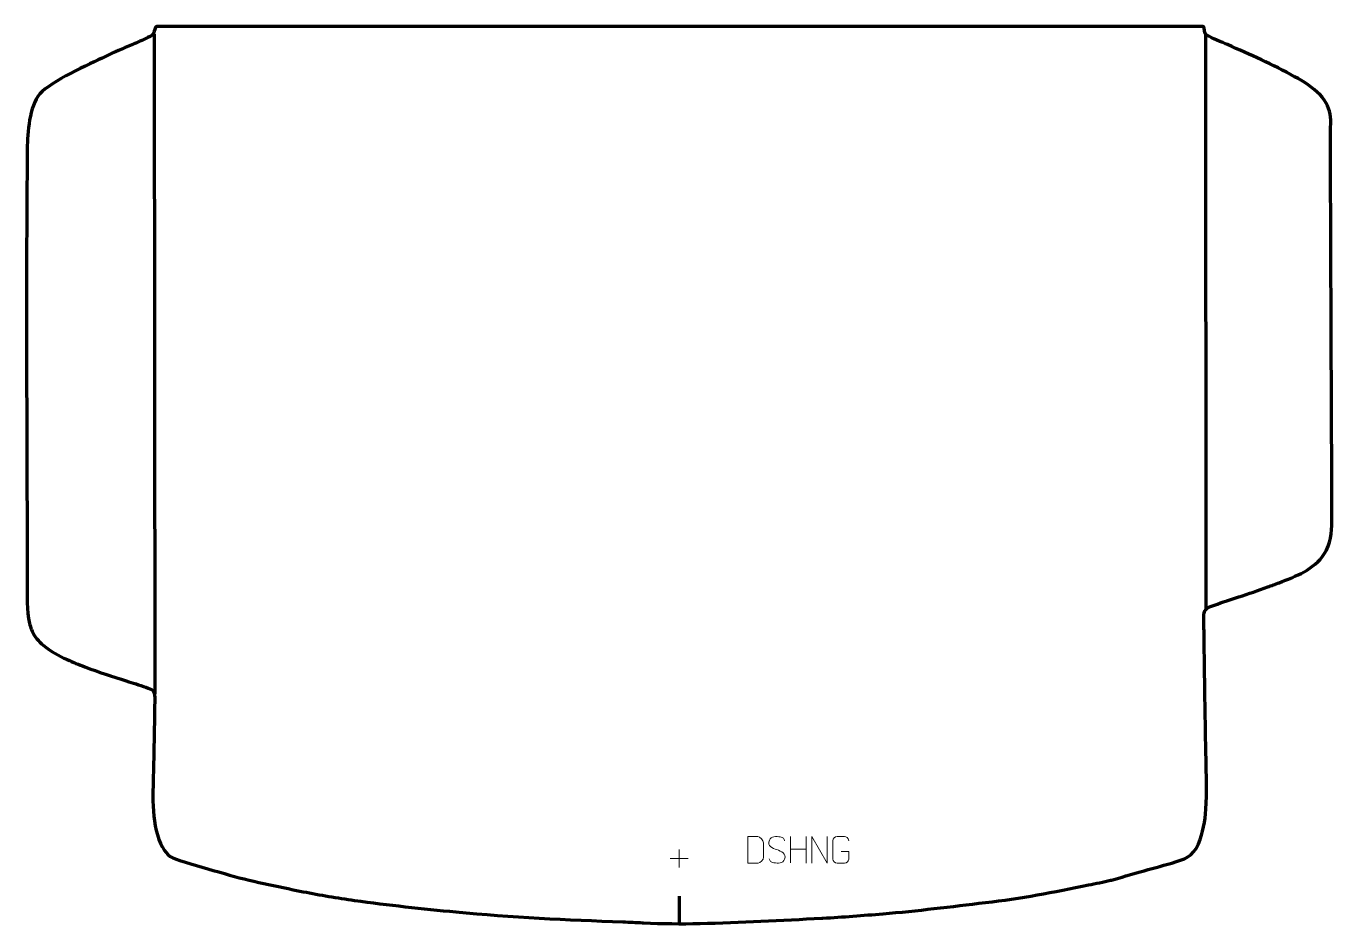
# Model space of a CAD drawing. Header units: millimetres. Extents: x 952 to 2181, y -22 to 823.
import ezdxf

# ---------------------------------------------------------------- set-up
doc = ezdxf.new("R2010")
doc.units = ezdxf.units.MM
doc.header["$MEASUREMENT"] = 0
doc.layers.add('layer 2', color=7, linetype='Continuous')
doc.layers.add('layer 3', color=7, linetype='Continuous')

msp = doc.modelspace()

# ---------------------------------------------------------------- linework, layer by layer
at = {"layer": 'layer 2', "color": 142, "lineweight": 158}
for points in [[(1072.1821, 815.6142), (1072.1821, 815.6142), (1072.7975, 194.3397), (1072.7975, 194.3397)], [(2062.0912, 815.6142), (2062.0912, 815.6142), (2062.6275, 274.0487), (2062.6275, 274.0487)], [(1566.5742, 3.7908), (1566.5742, 3.7908), (1566.6, -22.1767), (1566.6, -22.1767)]]:
    msp.add_open_spline(points, degree=3, dxfattribs=at)
at = {"layer": 'layer 2', "color": 142, "lineweight": 9}
for points, knots in [([(1631.2049, 34.9793), (1633.5411, 34.9797), (1638.5004, 34.9557), (1640.8362, 34.9553), (1640.8362, 34.9553), (1642.7647, 34.8498), (1646.0894, 38.3979), (1646.0781, 40.4189), (1646.0781, 40.4189), (1646.0778, 46.1996), (1646.0778, 48.3733), (1646.0781, 54.1532), (1646.0781, 54.1532), (1646.0739, 56.2953), (1642.6932, 59.9622), (1640.5368, 59.9486), (1640.5368, 59.9486), (1638.2069, 59.9486), (1633.4738, 59.9486), (1631.1434, 59.9486), (1631.1434, 59.9486), (1631.1438, 54.1911), (1631.2053, 40.7372), (1631.2049, 34.9793)], [0, 0, 0, 0, 0.142857143, 0.142857143, 0.142857143, 0.142857143, 0.285714286, 0.285714286, 0.285714286, 0.285714286, 0.428571429, 0.428571429, 0.428571429, 0.428571429, 0.571428571, 0.571428571, 0.571428571, 0.571428571, 0.714285714, 0.714285714, 0.714285714, 0.714285714, 1, 1, 1, 1]), ([(1658.6532, 47.6251), (1654.3971, 49.0981), (1649.4799, 50.8973), (1651.4887, 56.4278), (1651.4887, 56.4278), (1652.995, 60.5753), (1658.2182, 60.186), (1661.8284, 59.5838), (1661.8284, 59.5838), (1664.6943, 59.1058), (1665.5606, 57.8903), (1665.8718, 55.8024)], [0, 0, 0, 0, 0.25, 0.25, 0.25, 0.25, 0.5, 0.5, 0.5, 0.5, 1, 1, 1, 1]), ([(1691.3804, 34.9511), (1691.3804, 34.9511), (1691.3804, 59.9506), (1691.3804, 59.9506), (1691.3804, 59.9506), (1691.3804, 59.9506), (1706.0622, 34.9511), (1706.0622, 34.9511), (1706.0622, 34.9511), (1706.0622, 34.9511), (1706.0622, 59.9506), (1706.0622, 59.9506)], [0, 0, 0, 0, 0.25, 0.25, 0.25, 0.25, 0.5, 0.5, 0.5, 0.5, 1, 1, 1, 1]), ([(1719.0135, 45.9571), (1719.0135, 45.9571), (1726.1948, 45.9571), (1726.1948, 45.9571), (1726.1948, 45.9571), (1726.1948, 45.9571), (1726.1948, 38.7758), (1726.1948, 38.7758), (1726.1948, 38.7758), (1726.0548, 36.4481), (1724.3745, 34.9658), (1722.2228, 34.955), (1722.2228, 34.955), (1719.8867, 34.9554), (1717.5504, 34.9554), (1715.2146, 34.955), (1715.2146, 34.955), (1713.2862, 34.8494), (1711.3104, 36.7374), (1711.3215, 38.7584), (1711.3215, 38.7584), (1711.3219, 44.5391), (1711.3219, 50.3194), (1711.3215, 56.0993), (1711.3215, 56.0993), (1711.3258, 58.2413), (1713.0758, 59.9637), (1715.232, 59.9503), (1715.232, 59.9503), (1717.562, 59.9503), (1719.8924, 59.9503), (1722.2228, 59.9503), (1722.2228, 59.9503), (1724.1731, 59.9857), (1726.1681, 58.4915), (1726.1948, 56.0493)], [0, 0, 0, 0, 0.1, 0.1, 0.1, 0.1, 0.2, 0.2, 0.2, 0.2, 0.3, 0.3, 0.3, 0.3, 0.4, 0.4, 0.4, 0.4, 0.5, 0.5, 0.5, 0.5, 0.6, 0.6, 0.6, 0.6, 0.7, 0.7, 0.7, 0.7, 0.8, 0.8, 0.8, 0.8, 1, 1, 1, 1]), ([(1658.6532, 47.6249), (1662.6791, 45.9752), (1667.7179, 44.0834), (1665.8805, 38.7133), (1665.8805, 38.7133), (1664.4181, 34.439), (1659.4983, 34.6962), (1655.7652, 35.2519), (1655.7652, 35.2519), (1653.0102, 35.6625), (1651.787, 36.8782), (1651.4084, 38.9943)], [0, 0, 0, 0, 0.25, 0.25, 0.25, 0.25, 0.5, 0.5, 0.5, 0.5, 1, 1, 1, 1])]:
    msp.add_open_spline(points, degree=3, knots=knots, dxfattribs=at)
for points in [[(1671.3494, 59.9506), (1671.3494, 59.9506), (1671.3494, 35.1275), (1671.3494, 35.1275)], [(1686.0197, 59.9506), (1686.0197, 59.9506), (1686.0197, 34.9511), (1686.0197, 34.9511)], [(1558.003, 39.3363), (1558.003, 39.3363), (1575.1542, 39.3363), (1575.1542, 39.3363)], [(1566.5786, 47.912), (1566.5786, 47.912), (1566.5786, 30.7607), (1566.5786, 30.7607)], [(1671.3494, 48.0464), (1671.3494, 48.0464), (1686.0197, 48.0468), (1686.0197, 48.0468)]]:
    msp.add_open_spline(points, degree=3, dxfattribs=at)
at = {"layer": 'layer 3', "color": 242, "lineweight": 158}
msp.add_open_spline([(1566.9453, 822.6638), (1728.8912, 822.6641), (1890.8352, 822.6965), (2052.7813, 822.6704), (2052.7813, 822.6704), (2053.6379, 822.6703), (2060.523, 822.8979), (2060.7701, 822.4866), (2060.7701, 822.4866), (2061.5085, 821.2579), (2059.996, 816.9557), (2063.5208, 814.5281), (2063.5208, 814.5281), (2067.0481, 812.0986), (2078.2899, 807.6382), (2082.8238, 805.6571), (2082.8238, 805.6571), (2104.3304, 796.2592), (2125.5923, 786.8089), (2146.1518, 775.4296), (2146.1518, 775.4296), (2154.4823, 770.7896), (2163.345, 765.3116), (2170.0342, 758.4656), (2170.0342, 758.4656), (2171.0044, 757.4306), (2171.8285, 756.4394), (2172.6998, 755.3232), (2172.6998, 755.3232), (2177.5374, 748.953), (2179.7616, 742.3554), (2180.0588, 734.3846), (2180.0588, 734.3846), (2180.1597, 730.0104), (2179.8321, 725.5222), (2179.8217, 721.1116), (2179.8217, 721.1116), (2179.8596, 709.4349), (2179.9069, 697.7582), (2179.949, 686.0816), (2179.949, 686.0816), (2179.949, 686.0816), (2179.9521, 685.206), (2179.9521, 685.206), (2179.9521, 685.206), (2179.9937, 673.534), (2180.0352, 661.862), (2180.0767, 650.1898), (2180.0767, 650.1898), (2180.3708, 567.6103), (2180.7609, 485.0399), (2181.1122, 402.4618), (2181.1122, 402.4618), (2181.1766, 387.2955), (2181.1976, 372.1306), (2181.1281, 356.9642), (2181.1281, 356.9642), (2181.0756, 345.8673), (2180.2352, 335.6728), (2174.0737, 326.0882), (2174.0737, 326.0882), (2164.3021, 311.3826), (2147.2281, 305.0594), (2131.4848, 298.9402), (2131.4848, 298.9402), (2127.9459, 297.5598), (2124.3971, 296.2357), (2120.8236, 294.9478), (2120.8236, 294.9478), (2111.8118, 291.725), (2102.7702, 288.6147), (2093.6836, 285.6094), (2093.6836, 285.6094), (2085.9922, 283.0734), (2078.304, 280.5292), (2070.6241, 277.9586), (2070.6241, 277.9586), (2065.6556, 276.2947), (2060.8881, 274.6398), (2060.5973, 268.6855), (2060.5973, 268.6855), (2060.3445, 263.5082), (2060.7798, 256.9045), (2060.8351, 251.5043), (2060.8351, 251.5043), (2061.1427, 221.447), (2061.6259, 191.3922), (2062.1441, 161.338), (2062.1441, 161.338), (2062.3002, 152.2981), (2062.4725, 143.2587), (2062.6636, 134.2194), (2062.6636, 134.2194), (2062.9983, 118.5876), (2063.4524, 101.3588), (2062.5892, 85.8207), (2062.5892, 85.8207), (2061.9128, 73.6435), (2059.8806, 64.3705), (2055.5155, 52.9829), (2055.5155, 52.9829), (2050.0134, 40.6403), (2042.5724, 38.6288), (2030.5205, 35.0445), (2030.5205, 35.0445), (2020.6048, 32.1244), (2010.5999, 29.5554), (2000.6667, 26.6994), (2000.6667, 26.6994), (1991.6684, 24.0906), (1982.6655, 21.5055), (1973.6416, 18.9858), (1973.6416, 18.9858), (1973.6416, 18.9858), (1972.7955, 18.7499), (1972.7955, 18.7499), (1972.7955, 18.7499), (1966.4666, 16.9954), (1958.6499, 15.7531), (1952.0593, 14.3794), (1952.0593, 14.3794), (1919.2763, 7.5499), (1888.2877, 1.6718), (1854.9593, -2.2146), (1854.9593, -2.2146), (1822.6361, -5.9838), (1791.0261, -10.0416), (1758.5392, -12.7491), (1758.5392, -12.7491), (1739.6554, -14.3229), (1720.7909, -15.8495), (1701.8667, -16.8675), (1701.8667, -16.8675), (1701.8667, -16.8675), (1700.9827, -16.9138), (1700.9827, -16.9138), (1700.9827, -16.9138), (1662.7265, -18.8994), (1624.5046, -21.0588), (1586.1994, -21.9015), (1586.1994, -21.9015), (1568.4281, -22.2813), (1550.6641, -22.1219), (1532.9081, -21.2692), (1532.9081, -21.2692), (1532.9081, -21.2692), (1532.0307, -21.2271), (1532.0307, -21.2271), (1532.0307, -21.2271), (1525.873, -20.9224), (1519.7201, -20.6166), (1513.5591, -20.3832), (1513.5591, -20.3832), (1461.0467, -18.4727), (1408.6156, -16.0294), (1356.2894, -11.053), (1356.2894, -11.053), (1324.4101, -7.9133), (1292.5522, -4.5809), (1260.8257, -0.1242), (1260.8257, -0.1242), (1244.6414, 2.1557), (1228.5904, 4.8145), (1212.5655, 8.0374), (1212.5655, 8.0374), (1187.2623, 13.1459), (1163.3118, 17.7795), (1138.4463, 25.0688), (1138.4463, 25.0688), (1124.4376, 29.1754), (1110.3617, 32.9679), (1096.4262, 37.3337), (1096.4262, 37.3337), (1086.0297, 40.6488), (1083.0551, 43.6573), (1078.3459, 53.416), (1078.3459, 53.416), (1068.9362, 73.6901), (1071.0976, 103.2702), (1071.6335, 125.3278), (1071.6335, 125.3278), (1072.099, 147.1811), (1072.5712, 169.0298), (1072.7645, 190.8878), (1072.7645, 190.8878), (1072.8196, 197.7762), (1070.4632, 198.3217), (1064.3663, 200.5214), (1064.3663, 200.5214), (1058.2801, 202.7174), (1052.0679, 204.536), (1045.9073, 206.5065), (1045.9073, 206.5065), (1032.833, 210.7243), (1019.7989, 214.9282), (1006.9281, 219.746), (1006.9281, 219.746), (1001.2965, 221.8618), (995.7891, 224.1036), (990.3119, 226.5941), (990.3119, 226.5941), (982.2878, 230.2668), (974.6725, 234.4538), (967.8435, 240.0889), (967.8435, 240.0889), (963.3645, 243.9087), (959.7823, 247.9885), (957.3073, 253.3706), (957.3073, 253.3706), (955.6449, 257.1675), (954.7137, 261.1044), (953.9086, 265.1533), (953.9086, 265.1533), (951.7641, 277.9997), (952.7359, 292.29), (952.7858, 305.3403), (952.7858, 305.3403), (952.7558, 316.4053), (952.6364, 327.4699), (952.5969, 338.535), (952.5969, 338.535), (952.2417, 453.4132), (951.6517, 568.29), (952.4965, 683.1677), (952.4965, 683.1677), (952.5571, 691.3317), (952.6263, 699.4953), (952.7036, 707.6591), (952.7036, 707.6591), (952.8495, 722.769), (954.7121, 747.3364), (964.4968, 759.327), (964.4968, 759.327), (975.663, 771.3237), (1010.2765, 786.6685), (1026.4216, 794.5455), (1026.4216, 794.5455), (1034.7344, 798.6011), (1042.709, 801.8392), (1051.1455, 805.4977), (1051.1455, 805.4977), (1056.1873, 807.6941), (1061.2027, 809.9211), (1066.1925, 812.234), (1066.1925, 812.234), (1073.3815, 815.5763), (1071.2296, 815.8484), (1073.3991, 821.8931), (1073.3991, 821.8931), (1073.6633, 822.6292), (1073.7268, 822.4358), (1074.8912, 822.5872), (1074.8912, 822.5872), (1078.5212, 823.0591), (1085.0533, 822.6803), (1088.997, 822.6638), (1088.997, 822.6638), (1248.313, 822.6638), (1407.6292, 822.6638), (1566.9453, 822.6638)], degree=3, knots=[0, 0, 0, 0, 0.015151515, 0.015151515, 0.015151515, 0.015151515, 0.03030303, 0.03030303, 0.03030303, 0.03030303, 0.045454545, 0.045454545, 0.045454545, 0.045454545, 0.060606061, 0.060606061, 0.060606061, 0.060606061, 0.075757576, 0.075757576, 0.075757576, 0.075757576, 0.090909091, 0.090909091, 0.090909091, 0.090909091, 0.106060606, 0.106060606, 0.106060606, 0.106060606, 0.121212121, 0.121212121, 0.121212121, 0.121212121, 0.136363636, 0.136363636, 0.136363636, 0.136363636, 0.151515152, 0.151515152, 0.151515152, 0.151515152, 0.166666667, 0.166666667, 0.166666667, 0.166666667, 0.181818182, 0.181818182, 0.181818182, 0.181818182, 0.196969697, 0.196969697, 0.196969697, 0.196969697, 0.212121212, 0.212121212, 0.212121212, 0.212121212, 0.227272727, 0.227272727, 0.227272727, 0.227272727, 0.242424242, 0.242424242, 0.242424242, 0.242424242, 0.257575758, 0.257575758, 0.257575758, 0.257575758, 0.272727273, 0.272727273, 0.272727273, 0.272727273, 0.287878788, 0.287878788, 0.287878788, 0.287878788, 0.303030303, 0.303030303, 0.303030303, 0.303030303, 0.318181818, 0.318181818, 0.318181818, 0.318181818, 0.333333333, 0.333333333, 0.333333333, 0.333333333, 0.348484848, 0.348484848, 0.348484848, 0.348484848, 0.363636364, 0.363636364, 0.363636364, 0.363636364, 0.378787879, 0.378787879, 0.378787879, 0.378787879, 0.393939394, 0.393939394, 0.393939394, 0.393939394, 0.409090909, 0.409090909, 0.409090909, 0.409090909, 0.424242424, 0.424242424, 0.424242424, 0.424242424, 0.439393939, 0.439393939, 0.439393939, 0.439393939, 0.454545455, 0.454545455, 0.454545455, 0.454545455, 0.46969697, 0.46969697, 0.46969697, 0.46969697, 0.484848485, 0.484848485, 0.484848485, 0.484848485, 0.5, 0.5, 0.5, 0.5, 0.515151515, 0.515151515, 0.515151515, 0.515151515, 0.53030303, 0.53030303, 0.53030303, 0.53030303, 0.545454545, 0.545454545, 0.545454545, 0.545454545, 0.560606061, 0.560606061, 0.560606061, 0.560606061, 0.575757576, 0.575757576, 0.575757576, 0.575757576, 0.590909091, 0.590909091, 0.590909091, 0.590909091, 0.606060606, 0.606060606, 0.606060606, 0.606060606, 0.621212121, 0.621212121, 0.621212121, 0.621212121, 0.636363636, 0.636363636, 0.636363636, 0.636363636, 0.651515152, 0.651515152, 0.651515152, 0.651515152, 0.666666667, 0.666666667, 0.666666667, 0.666666667, 0.681818182, 0.681818182, 0.681818182, 0.681818182, 0.696969697, 0.696969697, 0.696969697, 0.696969697, 0.712121212, 0.712121212, 0.712121212, 0.712121212, 0.727272727, 0.727272727, 0.727272727, 0.727272727, 0.742424242, 0.742424242, 0.742424242, 0.742424242, 0.757575758, 0.757575758, 0.757575758, 0.757575758, 0.772727273, 0.772727273, 0.772727273, 0.772727273, 0.787878788, 0.787878788, 0.787878788, 0.787878788, 0.803030303, 0.803030303, 0.803030303, 0.803030303, 0.818181818, 0.818181818, 0.818181818, 0.818181818, 0.833333333, 0.833333333, 0.833333333, 0.833333333, 0.848484848, 0.848484848, 0.848484848, 0.848484848, 0.863636364, 0.863636364, 0.863636364, 0.863636364, 0.878787879, 0.878787879, 0.878787879, 0.878787879, 0.893939394, 0.893939394, 0.893939394, 0.893939394, 0.909090909, 0.909090909, 0.909090909, 0.909090909, 0.924242424, 0.924242424, 0.924242424, 0.924242424, 0.939393939, 0.939393939, 0.939393939, 0.939393939, 0.954545455, 0.954545455, 0.954545455, 0.954545455, 0.96969697, 0.96969697, 0.96969697, 0.96969697, 1, 1, 1, 1], dxfattribs=at)

doc.saveas('drawing.dxf')
